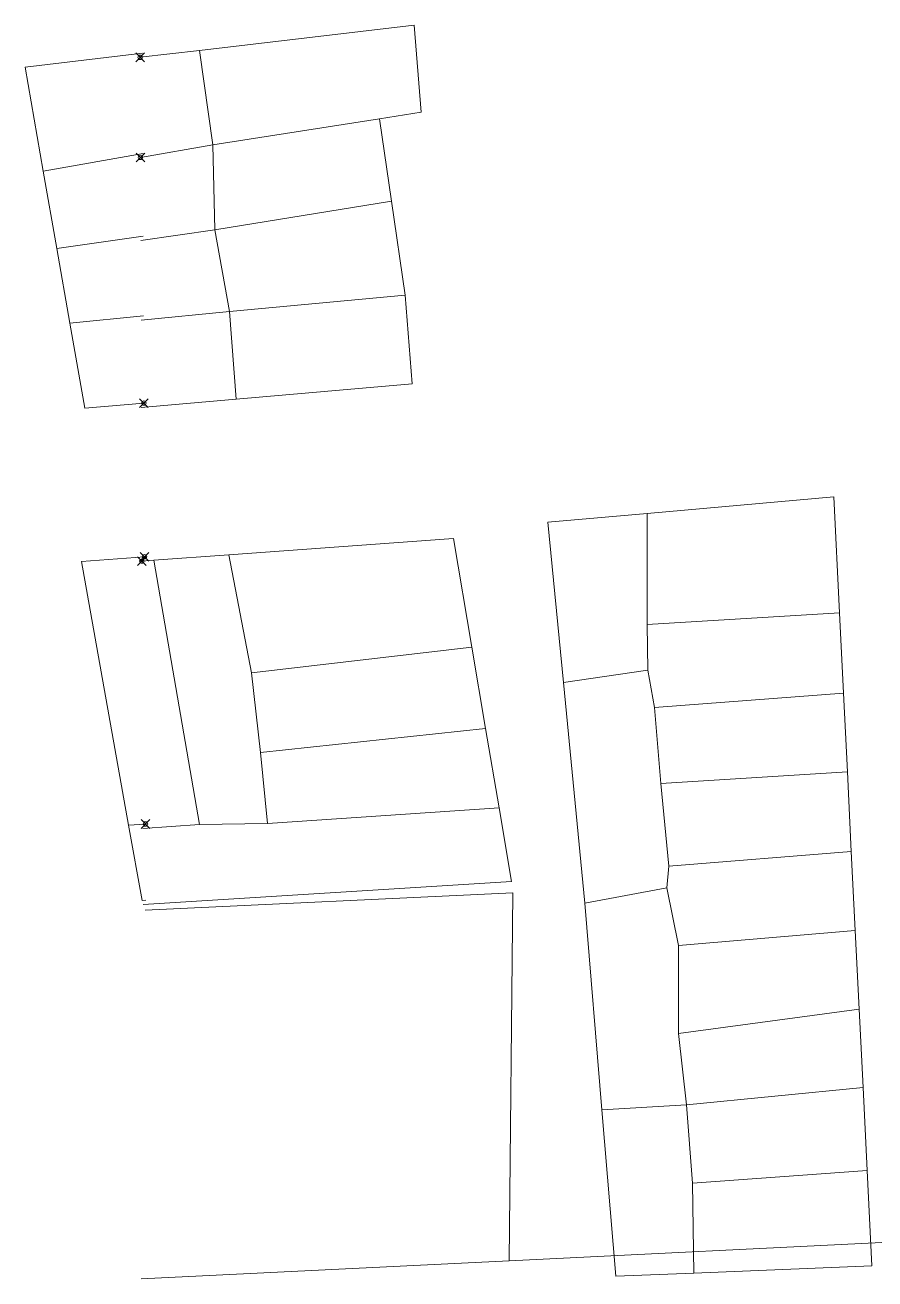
# Model space of a CAD drawing. Header units: millimetres. Extents: x 1956 to 626126, y 2654 to 1331070.
# Drawn here: x 625130.2 to 625226.7, y 1329930.6 to 1330073 of the extents above; entities that cross this region are included whole.
import ezdxf

# ---------------------------------------------------------------- set-up
doc = ezdxf.new("R2010")
doc.units = ezdxf.units.MM
doc.header["$PDMODE"] = 35
doc.header["$PDSIZE"] = 0.5

msp = doc.modelspace()

# ---------------------------------------------------------------- linework, layer by layer
at = {"color": 1, "lineweight": 0}
for p, q in [((625149.95, 1330070.09), (625174.35, 1330072.96)), ((625174.35, 1330072.96), (625175.14, 1330063.07)), ((625130.16, 1330068.2), (625143.5, 1330069.77)), ((625143.22, 1330069.3), (625149.95, 1330070.09)), ((625149.95, 1330070.09), (625151.47, 1330059.37)), ((625132.22, 1330056.38), (625130.16, 1330068.2)), ((625175.14, 1330063.07), (625170.41, 1330062.33)), ((625170.41, 1330062.33), (625151.47, 1330059.37)), ((625170.41, 1330062.33), (625171.77, 1330052.96)), ((625143.55, 1330058.37), (625132.22, 1330056.38)), ((625151.47, 1330059.37), (625143.26, 1330057.93)), ((625151.72, 1330049.7), (625151.47, 1330059.37)), ((625133.76, 1330047.59), (625132.22, 1330056.38)), ((625171.77, 1330052.96), (625151.72, 1330049.7)), ((625171.77, 1330052.96), (625173.31, 1330042.28)), ((625143.29, 1330048.51), (625151.72, 1330049.7)), ((625153.39, 1330040.42), (625151.72, 1330049.7)), ((625133.76, 1330047.59), (625143.58, 1330048.97)), ((625135.24, 1330039.1), (625133.76, 1330047.59)), ((625173.31, 1330042.28), (625153.39, 1330040.42)), ((625173.31, 1330042.28), (625174.13, 1330032.23)), ((625135.24, 1330039.1), (625143.62, 1330039.92)), ((625143.33, 1330039.44), (625153.39, 1330040.42)), ((625153.39, 1330040.42), (625154.14, 1330030.48)), ((625136.93, 1330029.44), (625135.24, 1330039.1)), ((625174.13, 1330032.23), (625154.14, 1330030.48)), ((625143.65, 1330030.03), (625136.93, 1330029.44)), ((625154.14, 1330030.48), (625143.36, 1330029.54)), ((625200.82, 1330017.5), (625222, 1330019.38)), ((625222, 1330019.38), (625222.66, 1330006.22)), ((625189.54, 1330016.5), (625200.82, 1330017.5)), ((625200.8, 1330004.88), (625200.82, 1330017.5)), ((625191.3, 1329998.29), (625189.54, 1330016.5)), ((625153.29, 1330012.8), (625178.82, 1330014.66)), ((625178.82, 1330014.66), (625180.9, 1330002.3)), ((625136.57, 1330012.05), (625143.72, 1330012.57)), ((625144.78, 1330012.18), (625153.29, 1330012.8)), ((625153.29, 1330012.8), (625155.87, 1329999.4)), ((625141.92, 1329982.09), (625136.57, 1330012.05)), ((625143.42, 1330012.08), (625144.78, 1330012.18)), ((625149.95, 1329982.15), (625144.78, 1330012.18)), ((625222.66, 1330006.22), (625200.8, 1330004.88)), ((625222.66, 1330006.22), (625223.11, 1329997.08)), ((625200.8, 1330004.88), (625200.87, 1329999.68)), ((625155.87, 1329999.4), (625180.9, 1330002.3)), ((625180.9, 1330002.3), (625182.46, 1329993.07)), ((625155.87, 1329999.4), (625156.88, 1329990.33)), ((625191.3, 1329998.29), (625200.87, 1329999.68)), ((625200.87, 1329999.68), (625201.65, 1329995.47)), ((625193.72, 1329973.24), (625191.3, 1329998.29)), ((625223.11, 1329997.08), (625201.65, 1329995.47)), ((625223.11, 1329997.08), (625223.55, 1329988.13)), ((625201.65, 1329995.47), (625202.37, 1329986.82)), ((625156.88, 1329990.33), (625182.46, 1329993.07)), ((625182.46, 1329993.07), (625183.99, 1329984.06)), ((625157.68, 1329982.27), (625156.88, 1329990.33)), ((625202.37, 1329986.82), (625223.55, 1329988.13)), ((625223.55, 1329988.13), (625224, 1329979.08)), ((625203.28, 1329977.43), (625202.37, 1329986.82)), ((625183.99, 1329984.06), (625157.68, 1329982.27)), ((625183.99, 1329984.06), (625185.4, 1329975.7)), ((625143.83, 1329982.22), (625141.92, 1329982.09)), ((625143.45, 1329973.55), (625141.92, 1329982.09)), ((625149.95, 1329982.15), (625143.53, 1329981.72)), ((625149.95, 1329982.15), (625157.68, 1329982.27)), ((625224, 1329979.08), (625203.28, 1329977.43)), ((625224, 1329979.08), (625224.45, 1329970.11)), ((625203.28, 1329977.43), (625203.04, 1329974.96)), ((625185.4, 1329975.7), (625143.57, 1329973.08)), ((625143.81, 1329972.43), (625185.56, 1329974.39)), ((625143.81, 1329972.43), (625185.56, 1329974.39)), ((625185.56, 1329974.39), (625185.15, 1329932.62)), ((625185.56, 1329974.39), (625185.15, 1329932.62)), ((625203.04, 1329974.96), (625193.72, 1329973.24)), ((625203.04, 1329974.96), (625204.37, 1329968.43)), ((625143.86, 1329973.58), (625143.45, 1329973.55)), ((625195.68, 1329949.77), (625193.72, 1329973.24)), ((625224.45, 1329970.11), (625204.37, 1329968.43)), ((625224.45, 1329970.11), (625224.89, 1329961.19)), ((625204.37, 1329968.43), (625204.39, 1329958.41)), ((625204.39, 1329958.41), (625224.89, 1329961.19)), ((625224.89, 1329961.19), (625225.33, 1329952.29)), ((625205.29, 1329950.31), (625204.39, 1329958.41)), ((625225.33, 1329952.29), (625205.29, 1329950.31)), ((625225.33, 1329952.29), (625225.8, 1329942.86)), ((625205.29, 1329950.31), (625195.68, 1329949.77)), ((625205.29, 1329950.31), (625205.95, 1329941.43)), ((625197.27, 1329930.86), (625195.68, 1329949.77)), ((625225.8, 1329942.86), (625205.95, 1329941.43)), ((625225.8, 1329942.86), (625226.34, 1329932.04)), ((625206.12, 1329931.22), (625205.95, 1329941.43)), ((625185.15, 1329932.62), (625358.61, 1329941.1)), ((625185.15, 1329932.62), (625358.61, 1329941.1)), ((625185.15, 1329932.62), (625358.61, 1329941.1)), ((625185.15, 1329932.62), (625358.61, 1329941.1)), ((625185.15, 1329932.62), (625143.35, 1329930.55)), ((625185.15, 1329932.62), (625143.35, 1329930.55)), ((625226.34, 1329932.04), (625206.12, 1329931.22)), ((625206.12, 1329931.22), (625197.27, 1329930.86))]:
    msp.add_line(p, q, dxfattribs=at)
for p in [(625143.22, 1330069.3), (625143.26, 1330057.93), (625143.65, 1330030.03), (625143.42, 1330012.08), (625143.72, 1330012.57), (625143.83, 1329982.22)]:
    msp.add_point(p, dxfattribs=at)

doc.saveas('drawing.dxf')
